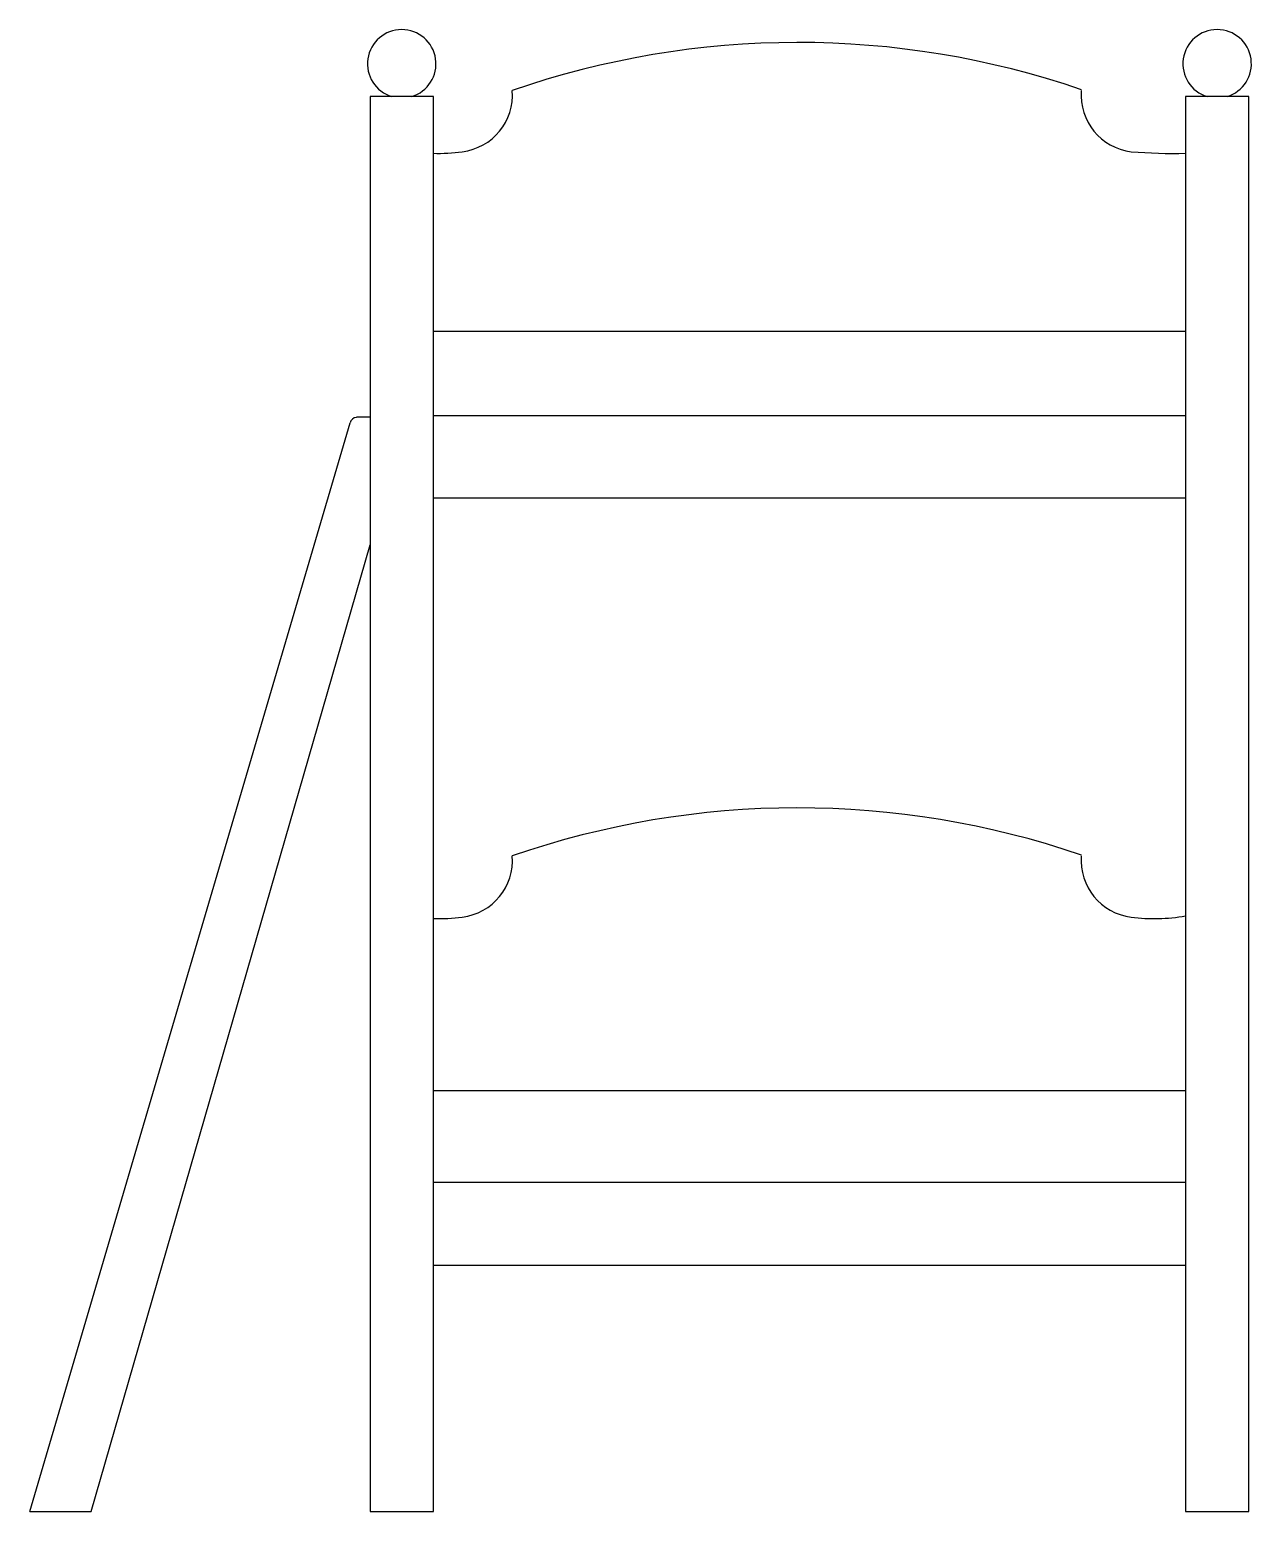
# Model space of a CAD drawing. Extents: x -57246 to -55758, y 10392 to 12197.
import ezdxf

# ---------------------------------------------------------------- set-up
doc = ezdxf.new("R2010")
doc.units = 0
doc.header["$LTSCALE"] = 1000
doc.header["$MEASUREMENT"] = 0
doc.layers.add('家具', color=7, linetype='CONTINUOUS')

msp = doc.modelspace()

# ---------------------------------------------------------------- linework, layer by layer
at = {"layer": '家具'}
for p, q in [((-56754.4, 12115), (-56831.4, 12115)), ((-56831.4, 12115), (-56831.4, 10392.4)), ((-56754.4, 10392.4), (-56754.4, 12115)), ((-55761.4, 12115), (-55838.4, 12115)), ((-55838.4, 12115), (-55838.4, 10392.4)), ((-55761.4, 10392.4), (-55761.4, 12115)), ((-55838.4, 11828.9), (-56754.4, 11828.9)), ((-57246, 10392.4), (-56855.7, 11717.9)), ((-56831.4, 11724.5), (-56848.1, 11724.5)), ((-55838.4, 11726.3), (-56754.4, 11726.3)), ((-55838.4, 11626.2), (-56754.4, 11626.2)), ((-57171.2, 10392.4), (-56831.4, 11569.2)), ((-55838.4, 10904.3), (-56754.4, 10904.3)), ((-55838.4, 10792.9), (-56754.4, 10792.9)), ((-55838.4, 10691.7), (-56754.4, 10691.7)), ((-57246, 10392.4), (-57171.2, 10392.4)), ((-56831.4, 10392.4), (-56754.4, 10392.4)), ((-55838.4, 10392.4), (-55761.4, 10392.4))]:
    msp.add_line(p, q, dxfattribs=at)
for centre, radius, start, end in [((-56792.9, 12154.9), 41.7, 286.823, 253.177), ((-55799.9, 12154.9), 41.7, 286.823, 253.177), ((-56310.3, 11117.1), 1063.8, 71.073, 109.0959), ((-56727.6, 12116.9), 69.5, 276.8913, 4.4912), ((-55896.1, 12116.9), 69.5, 175.5088, 263.1087), ((-56747.4, 12258.1), 212.2, 268.1059, 277.6238), ((-55853.3, 12681.6), 635.8, 265.3862, 271.3382), ((-56847.1, 11715.5), 9, 96.7261, 164.7625), ((-56310.3, 10185.2), 1063.8, 71.073, 109.0959), ((-56727.6, 11185), 69.5, 276.8913, 4.4912), ((-55896.1, 11185), 69.5, 175.5088, 263.1087), ((-56747.4, 11326.3), 212.2, 268.1059, 277.6238), ((-55876.3, 11326.3), 212.2, 262.3762, 280.2766)]:
    msp.add_arc(centre, radius, start, end, dxfattribs=at)

doc.saveas('drawing.dxf')
